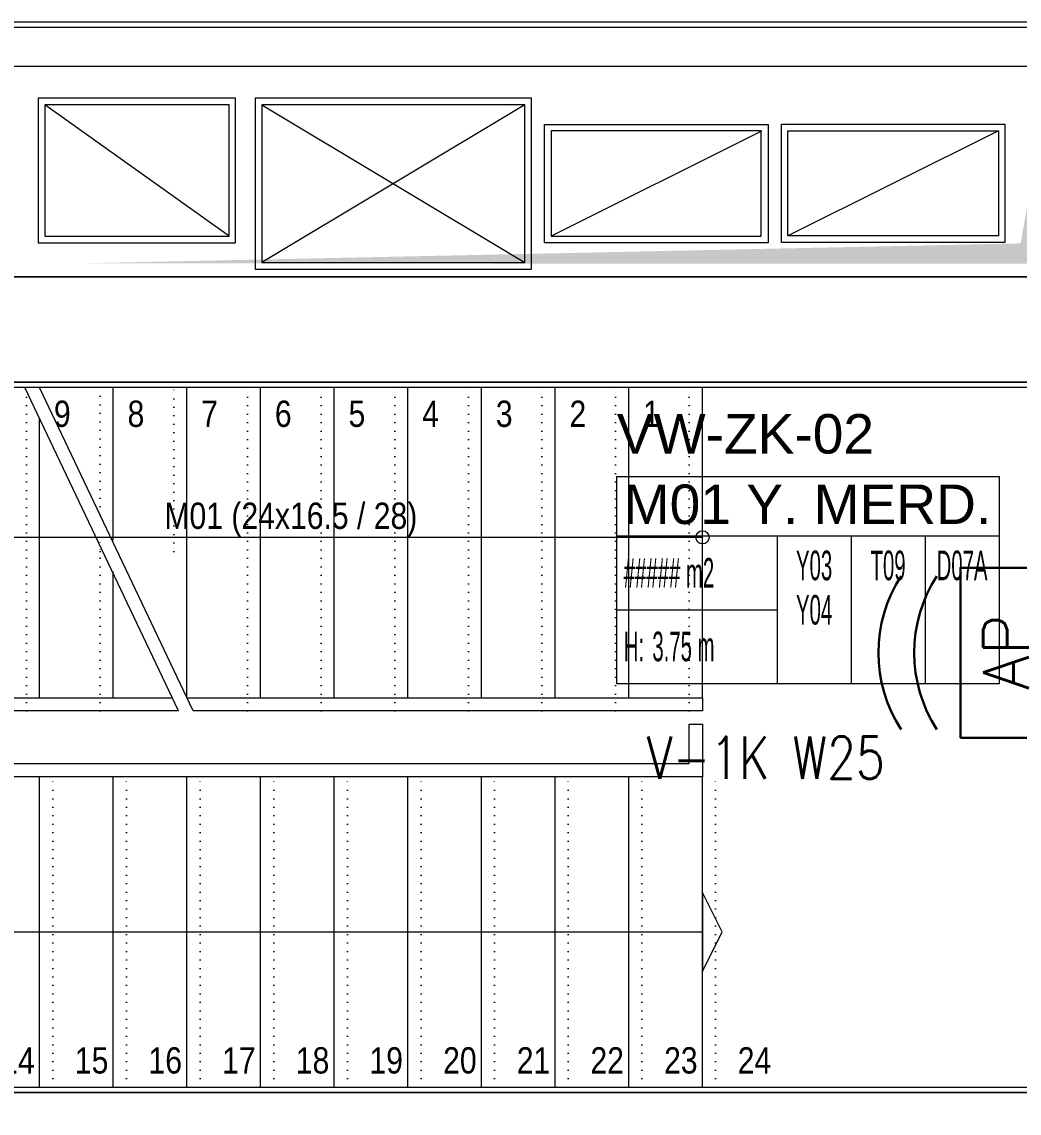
# Model space of a CAD drawing. Extents: x -1073 to 35213, y -1180 to 6950.
# Drawn here: x 2992.1 to 3371.2, y 344.6 to 759.5 of the extents above; entities that cross this region are included whole.
import ezdxf
from ezdxf.enums import TextEntityAlignment as Align

# ---------------------------------------------------------------- set-up
doc = ezdxf.new("R2010")
doc.units = 0
doc.header["$LTSCALE"] = 25
doc.linetypes.add('DOT2', pattern=[0.125, 0, -0.125])
doc.layers.get('0').update_dxf_attribs({"color": 9, "lineweight": 9})
for name, color, linetype, lineweight in [('00', 9, 'Continuous', 9), ('01', 9, 'Continuous', 9), ('06D', 9, 'Continuous', 9), ('09D', 9, 'Continuous', 9), ('14', 9, 'Continuous', 9), ('19', 9, 'Continuous', 9), ('19D', 9, 'DOT2', 9), ('21', 9, 'Continuous', 9), ('21_MAHAL', 9, 'Continuous', 9), ('E-ACCESS POINT (KABLOSUZ ERİŞİM İÇİN)', 7, 'Continuous', 30), ('E-YAZI', 7, 'Continuous', 30)]:
    doc.layers.add(name, color=color, linetype=linetype, lineweight=lineweight)
doc.styles.add('Arial', font='arial.ttf', dxfattribs={"height": 2.5})
doc.styles.add('E-YAZI', font='txttw.shx')
doc.styles.add('MuuM_TEXT-STANDART', font='ARIALN.TTF')

# ---------------------------------------------------------------- blocks, each defined once
blk = doc.blocks.new('0_arrowstairs')
blk.add_lwpolyline([(0, 0), (0, -30), (15, 0), (0, 30)], close=True)
blk = doc.blocks.new('*U118')
blk.add_lwpolyline([(0, 0), (0, 560)])
blk.add_circle((0, 0), 5)
at = {"rotation": 90}
blk.add_blockref('0_arrowstairs', (0, 560), dxfattribs=at)
blk = doc.blocks.new('*U539')
blk.add_lwpolyline([(0, 0), (0, 560)])
blk.add_circle((0, 0), 5)
at = {"rotation": 90}
blk.add_blockref('0_arrowstairs', (0, 560), dxfattribs=at)
blk = doc.blocks.new('*U540')
blk.add_lwpolyline([(0, 0), (0, 60)])
blk.add_circle((0, 0), 5)
at = {"rotation": 90}
blk.add_blockref('0_arrowstairs', (0, 60), dxfattribs=at)
blk = doc.blocks.new('merdvn')
at = {"layer": '19', "linetype": 'Continuous'}
for points in [[(-7574.13, 20450), (-7574.13, 20568)], [(-7493.38, 20445), (-7551.72, 20568)], [(-7487.79, 20445), (-7546.13, 20568)], [(-7518.13, 20510), (-7518.13, 20568)], [(-7490.13, 20450), (-7490.13, 20568)], [(-7462.13, 20450), (-7462.13, 20568)], [(-7434.13, 20450), (-7434.13, 20568)], [(-7406.13, 20450), (-7406.13, 20568)], [(-7378.13, 20450), (-7378.13, 20568)], [(-7350.13, 20450), (-7350.13, 20568)], [(-7322.13, 20450), (-7322.13, 20568)], [(-7294.13, 20450), (-7294.13, 20568)], [(-7546.13, 20450), (-7546.13, 20556.02)], [(-7518.13, 20450), (-7518.13, 20498.02)], [(-7579.13, 20450), (-7692.13, 20450)], [(-7493.38, 20445), (-7574.13, 20445), (-7574.13, 20425), (-7574.13, 20425), (-7299.13, 20425), (-7299.13, 20440), (-7294.13, 20440), (-7294.13, 20420), (-7299.13, 20420), (-7579.13, 20420), (-7579.13, 20420), (-7579.13, 20450), (-7495.72, 20450)], [(-7579.13, 20420), (-7692.13, 20420)], [(-7574.13, 20302), (-7574.13, 20420)], [(-7546.13, 20302), (-7546.13, 20420)], [(-7518.13, 20302), (-7518.13, 20420)], [(-7490.13, 20302), (-7490.13, 20420)], [(-7462.13, 20302), (-7462.13, 20420)], [(-7434.13, 20302), (-7434.13, 20420)], [(-7406.13, 20302), (-7406.13, 20420)], [(-7378.13, 20302), (-7378.13, 20420)], [(-7350.13, 20302), (-7350.13, 20420)], [(-7322.13, 20302), (-7322.13, 20420)], [(-7294.13, 20302), (-7294.13, 20420)]]:
    blk.add_lwpolyline(points, dxfattribs=at)
at = {"layer": '19'}
for points in [[(-7487.79, 20445), (-7546.13, 20568)], [(-7576.63, 20361), (-7635.63, 20361), (-7635.63, 20511), (-7581.63, 20511)], [(-7490.13, 20450), (-7294.13, 20450), (-7294.13, 20450), (-7294.13, 20445), (-7294.13, 20445), (-7487.79, 20445)]]:
    blk.add_lwpolyline(points, dxfattribs=at)
at = {"layer": '19D'}
for points in [[(-7579.13, 20450), (-7579.13, 20568)], [(-7551.13, 20445), (-7551.13, 20568)], [(-7523.13, 20519.5), (-7523.13, 20568)], [(-7495.13, 20505.67), (-7495.13, 20568)], [(-7467.13, 20445), (-7467.13, 20568)], [(-7439.13, 20445), (-7439.13, 20568)], [(-7411.13, 20445), (-7411.13, 20568)], [(-7383.13, 20445), (-7383.13, 20568)], [(-7355.13, 20445), (-7355.13, 20568)], [(-7327.13, 20445), (-7327.13, 20568)], [(-7299.13, 20445), (-7299.13, 20568)], [(-7523.13, 20505.67), (-7523.13, 20511)], [(-7523.13, 20445), (-7523.13, 20507.72)], [(-7579.39, 20445.01), (-7692.13, 20445.01)], [(-7569.13, 20302), (-7569.13, 20420)], [(-7541.13, 20302), (-7541.13, 20420)], [(-7513.13, 20302), (-7513.13, 20420)], [(-7485.13, 20302), (-7485.13, 20420)], [(-7457.13, 20302), (-7457.13, 20420)], [(-7429.13, 20302), (-7429.13, 20420)], [(-7401.13, 20302), (-7401.13, 20420)], [(-7373.13, 20302), (-7373.13, 20420)], [(-7345.13, 20302), (-7345.13, 20420)], [(-7317.13, 20302), (-7317.13, 20420)], [(-7289.13, 20302), (-7289.13, 20420)], [(-7579.39, 20415.01), (-7692.13, 20415.01)]]:
    blk.add_lwpolyline(points, dxfattribs=at)
at = {"layer": '19', "xscale": 0.5, "yscale": 0.5, "zscale": 0.5}
for name, p, rotation in [('*U539', (-7294.13, 20511), 90), ('*U540', (-7635.63, 20450), 180), ('*U118', (-7574.13, 20361), 270)]:
    blk.add_blockref(name, p, dxfattribs=dict(at, rotation=rotation))
at = {"layer": '21', "style": 'MuuM_TEXT-STANDART'}
for s, p in [('11', (-7590.31, 20563)), ('10', (-7562.31, 20563)), ('9', (-7534.31, 20563)), ('8', (-7506.31, 20563)), ('7', (-7478.31, 20563)), ('6', (-7450.31, 20563)), ('5', (-7422.31, 20563)), ('4', (-7394.31, 20563)), ('3', (-7366.31, 20563)), ('2', (-7338.31, 20563)), ('1', (-7310.31, 20563)), ('M01 (24x16.5 / 28)', (-7402.54, 20524.22)), ('12', (-7676.27, 20437.52)), ('13', (-7676.27, 20407.52)), ('14', (-7547.98, 20317.17)), ('15', (-7519.98, 20317.17)), ('16', (-7491.98, 20317.17)), ('17', (-7463.98, 20317.17)), ('18', (-7435.98, 20317.17)), ('19', (-7407.98, 20317.17)), ('20', (-7379.98, 20317.17)), ('21', (-7351.98, 20317.17)), ('22', (-7323.98, 20317.17)), ('23', (-7295.98, 20317.17)), ('24', (-7267.98, 20317.17))]:
    blk.add_text(s, height=10, dxfattribs=at).set_placement(p, align=Align.TOP_RIGHT)
blk = doc.blocks.new('0_roomno2')
blk.add_lwpolyline([(19.375, -10.5), (0, -10.5), (0, 0), (19.375, 0)], close=True)
for points in [[(0, -3), (19.375, -3)], [(8.125, -3), (8.125, -10.5)], [(11.875, -3), (11.875, -10.5)], [(15.625, -3), (15.625, -10.5)], [(0, -6.75), (8.125, -6.75)]]:
    blk.add_lwpolyline(points)
at = {"style": 'MuuM_TEXT-STANDART', "width": 0.6}
blk.add_text('H:', height=1.5, dxfattribs=at).set_placement((0.35, -8.608), align=Align.MIDDLE_LEFT)
at = {"style": 'Arial'}
blk.add_attdef('ODANO', (0, 1.17), '', height=2, dxfattribs=at)
blk.add_attdef('MEKANADI', text='', height=2, dxfattribs=at).set_placement((0.35, -3), align=Align.BOTTOM_LEFT)
at = {"style": 'MuuM_TEXT-STANDART', "width": 0.6}
for tag, p in [('YER01', (10, -4.5)), ('TAVAN01', (13.75, -4.5)), ('DUVAR01', (17.5, -4.5)), ('YER02', (10, -6.75)), ('TAVAN02', (13.75, -6.75)), ('DUVAR02', (17.5, -6.75)), ('YER03', (10, -9)), ('TAVAN03', (13.75, -9)), ('DUVAR03', (17.5, -9))]:
    blk.add_attdef(tag, text='', height=1.5, dxfattribs=at).set_placement(p, align=Align.MIDDLE_CENTER)
for tag, p in [('M2', (0.35, -4.875)), ('TEMIZTAVANYUKSEKLIGI', (1.8, -8.608))]:
    blk.add_attdef(tag, text='', height=1.5, dxfattribs=at).set_placement(p, align=Align.MIDDLE_LEFT)
blk = doc.blocks.new('*U605')
at = {"layer": 'E-ACCESS POINT (KABLOSUZ ERİŞİM İÇİN)', "color": 4}
blk.add_lwpolyline([(-2.395, 3.237), (2.395, 3.237), (2.395, 0.647), (-2.395, 0.647)], close=True, dxfattribs=at)
at = {"layer": 'E-ACCESS POINT (KABLOSUZ ERİŞİM İÇİN)', "color": 3}
for centre in [(0, 1.555), (0, 0.549)]:
    blk.add_arc(centre, 3.988, 57.1828, 122.8172, dxfattribs=at)
at = {"layer": 'E-ACCESS POINT (KABLOSUZ ERİŞİM İÇİN)', "color": 3, "style": 'E-YAZI'}
blk.add_text('AP', height=1.28, dxfattribs=at).set_placement((-1.054, 1.311))

msp = doc.modelspace()

# ---------------------------------------------------------------- linework, layer by layer
at = {"layer": '00'}
msp.add_lwpolyline([(2800.84, 662.5), (2800.84, 757.5), (3395.84, 757.5), (3470.84, 757.5), (3470.84, 742.5), (3400.84, 742.5), (3400.84, 662.5), (3400.84, 492.5), (3385.84, 492.5), (3385.84, 622.5), (3400.84, 622.5), (3400.84, 662.5), (3385.84, 662.5), (3385.84, 742.5), (2940.84, 742.5), (2940.84, 742.5), (2815.84, 742.5), (2815.84, 662.5), (2800.84, 662.5)], dxfattribs=at)
at = {"layer": '01'}
for points in [[(3400.84, 312.5), (2800.84, 312.5), (2800.84, 662.5), (3400.84, 662.5), (3400.84, 622.5), (2850.84, 622.5), (2850.84, 352.5), (3400.84, 352.5)], [(3400.84, 662.5), (2800.84, 662.5), (2800.84, 312.5), (3400.84, 312.5), (3400.84, 352.5), (2850.84, 352.5), (2850.84, 622.5), (3400.84, 622.5)]]:
    msp.add_lwpolyline(points, close=True, dxfattribs=at)
at = {"layer": '06D'}
for points in [[(2998.34, 675.46), (3073.34, 675.46), (3073.34, 730.46), (2998.34, 730.46)], [(3080.84, 665.46), (3185.84, 665.46), (3185.84, 730.46), (3080.84, 730.46)], [(3070.84, 727.96), (3000.84, 727.96), (3000.84, 677.96), (3070.84, 677.96)], [(3183.34, 727.96), (3083.34, 727.96), (3083.34, 667.96), (3183.34, 667.96)], [(3190.84, 720.46), (3275.84, 720.46), (3275.84, 675.46), (3190.84, 675.46)], [(3193.34, 677.96), (3273.13, 677.96), (3273.13, 718.08), (3193.34, 718.08)], [(3280.84, 720.58), (3365.84, 720.58), (3365.84, 675.58), (3280.84, 675.58)], [(3363.34, 678.08), (3283.34, 678.08), (3283.34, 718.08), (3363.34, 718.08)]]:
    msp.add_lwpolyline(points, close=True, dxfattribs=at)
for points in [[(3070.84, 677.96), (3000.84, 727.96)], [(3183.34, 727.96), (3083.34, 667.96)], [(3083.34, 727.96), (3183.34, 667.96)], [(3273.34, 717.96), (3193.34, 677.96)], [(3363.34, 718.08), (3283.34, 678.08)]]:
    msp.add_lwpolyline(points, dxfattribs=at)
at = {"layer": '09D'}
msp.add_solid([(3380.84, 725.95), (3380.84, 667.5), (3371.78, 675.25), (3015.84, 667.71)], dxfattribs=at)
at = {"layer": '14'}
msp.add_lwpolyline([(2800.84, 759.5), (2800.84, 759.5), (3472.84, 759.5), (3472.84, 740.5), (3402.84, 740.5), (3402.84, 490.5), (3383.84, 490.5), (3383.84, 620.5), (3383.84, 620.5), (3383.84, 620.5), (2852.84, 620.5), (2852.84, 354.5), (3383.84, 354.5), (3383.84, 354.5), (3383.84, 354.5), (3383.84, 384.5), (3402.84, 384.5), (3402.84, 334.5), (3472.84, 334.5), (3472.84, 316.5)], dxfattribs=at)

# ---------------------------------------------------------------- block references
msp.add_blockref('merdvn', (10544.96, -19947.5))
at = {"layer": '21_MAHAL'}
ref = msp.add_blockref('0_roomno2', (3218.28, 586.59), dxfattribs=dict(at, xscale=7.5, yscale=7.5, zscale=7.5))
ref.add_attrib('ODANO', 'VW-ZK-02', (3218.28, 595.37), dxfattribs={"layer": '0', "height": 15, "style": 'Arial'})
ref.add_attrib('MEKANADI', 'M01 Y. MERD.', dxfattribs={"layer": '0', "height": 15, "style": 'Arial'}).set_placement((3220.9, 564.09), align=Align.BOTTOM_LEFT)
ref.add_attrib('M2', '##### m2', dxfattribs={"layer": '0', "height": 11.25, "style": 'MuuM_TEXT-STANDART', "width": 0.6}).set_placement((3220.9, 550.03), align=Align.MIDDLE_LEFT)
ref.add_attrib('TEMIZTAVANYUKSEKLIGI', '3.75 m', dxfattribs={"layer": '0', "height": 11.25, "style": 'MuuM_TEXT-STANDART', "width": 0.6}).set_placement((3231.78, 522.03), align=Align.MIDDLE_LEFT)
ref.add_attrib('YER01', 'Y03', dxfattribs={"layer": '0', "height": 11.25, "style": 'MuuM_TEXT-STANDART', "width": 0.6}).set_placement((3293.28, 552.84), align=Align.MIDDLE_CENTER)
ref.add_attrib('TAVAN01', 'T09', dxfattribs={"layer": '0', "height": 11.25, "style": 'MuuM_TEXT-STANDART', "width": 0.6}).set_placement((3321.4, 552.84), align=Align.MIDDLE_CENTER)
ref.add_attrib('DUVAR01', 'D07A', dxfattribs={"layer": '0', "height": 11.25, "style": 'MuuM_TEXT-STANDART', "width": 0.6}).set_placement((3349.53, 552.84), align=Align.MIDDLE_CENTER)
ref.add_attrib('YER02', 'Y04', dxfattribs={"layer": '0', "height": 11.25, "style": 'MuuM_TEXT-STANDART', "width": 0.6}).set_placement((3293.28, 535.97), align=Align.MIDDLE_CENTER)
at = {"layer": 'E-ACCESS POINT (KABLOSUZ ERİŞİM İÇİN)', "xscale": 13.5, "yscale": 13.5, "zscale": 13.5, "rotation": 89.99999999999999}
msp.add_blockref('*U605', (3392.58, 519.63), dxfattribs=at)

# ---------------------------------------------------------------- texts
at = {"layer": 'E-YAZI', "color": 6, "style": 'E-YAZI', "width": 0.8}
msp.add_text('V-1K W25', height=16, dxfattribs=at).set_placement((3229.64, 471.74))

doc.saveas('drawing.dxf')
